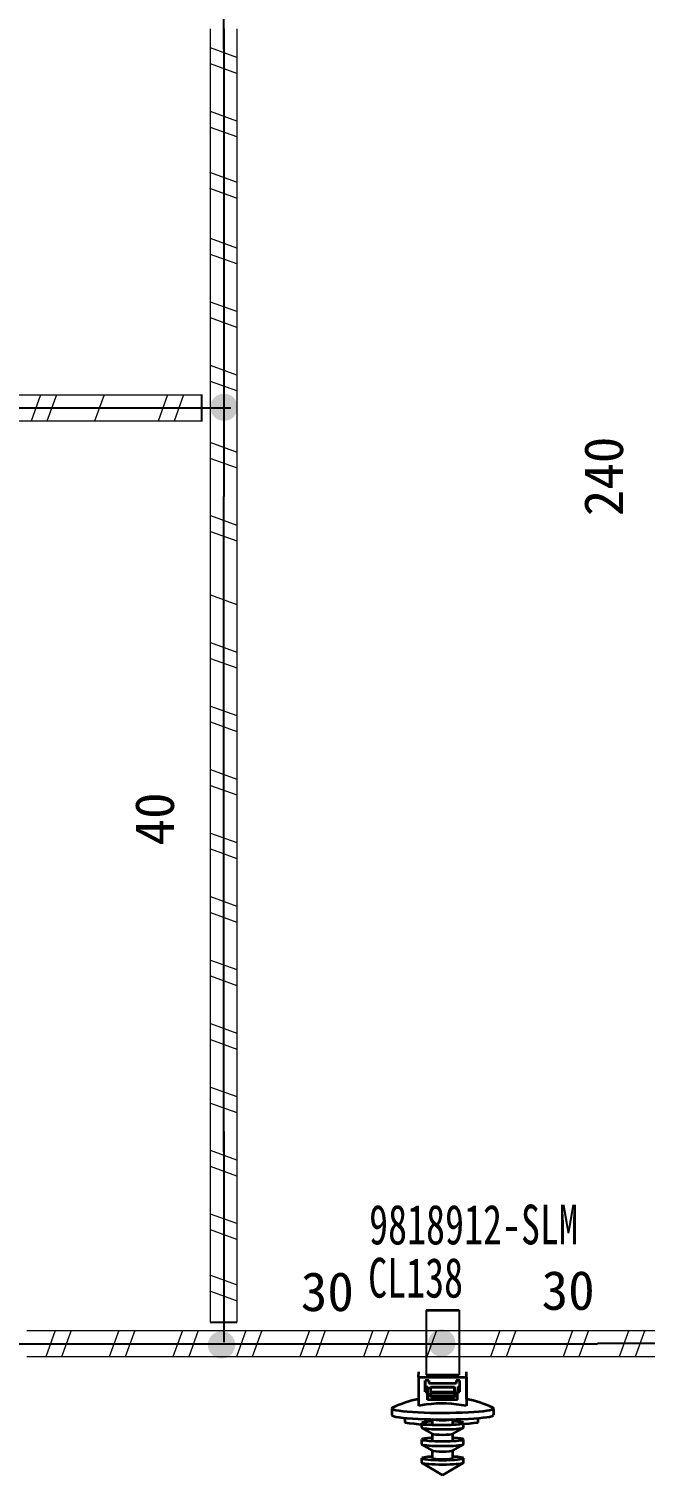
# Model space of a CAD drawing. Header units: millimetres. Extents: x 17 to 3784, y 12 to 1382.
# Drawn here: x 1831.3 to 1854.1, y 104.5 to 158.1 of the extents above; entities that cross this region are included whole.
import ezdxf

# ---------------------------------------------------------------- set-up
doc = ezdxf.new("R2010")
doc.units = ezdxf.units.MM
doc.layers.add('ENT', color=7, linetype='Continuous', lineweight=18)
doc.layers.add('粗实线层', color=7, linetype='Continuous', lineweight=35)
doc.styles.add('FangSong_GB2312_Style', font='simfang.ttf')
doc.styles.add('foton', font='', dxfattribs={"width": 0.7})
doc.styles.get('foton').set_extended_font_data('宋体')

msp = doc.modelspace()

# ---------------------------------------------------------------- hatches: boundary and pattern name
h = msp.add_hatch(color=0)
edge = h.paths.add_edge_path(flags=0)
edge.add_arc((1838.503, 144.11), 0.507, 180, 540)
h = msp.add_hatch(color=0)
edge = h.paths.add_edge_path(flags=0)
edge.add_arc((1846.575, 109.419), 0.507, 180, 540)
h = msp.add_hatch(color=0)
edge = h.paths.add_edge_path(flags=0)
edge.add_arc((1838.413, 109.349), 0.507, 180, 540)

# ---------------------------------------------------------------- linework, layer by layer
at = {"color": 0}
for p, q in [((1837.674, 144.579), (1837.674, 143.61)), ((1845.995, 110.633), (1845.999, 108.244)), ((1847.218, 110.633), (1847.217, 108.243)), ((1837.99, 110.191), (1838.98, 110.191))]:
    msp.add_line(p, q, dxfattribs=at)
at = {"color": 0, "lineweight": 35, "ltscale": 0.137499}
for p, q in [((1845.995, 110.633), (1847.218, 110.633)), ((1845.999, 108.244), (1847.217, 108.243))]:
    msp.add_line(p, q, dxfattribs=at)
at = {"color": 0, "lineweight": 35, "ltscale": 0.021804}
for p, q in [((1845.719, 108.157), (1845.727, 108.35)), ((1847.491, 108.156), (1847.499, 108.349)), ((1845.971, 107.798), (1845.962, 107.605)), ((1846.059, 107.798), (1846.051, 107.605)), ((1847.167, 107.798), (1847.158, 107.605)), ((1846.059, 107.511), (1846.051, 107.318))]:
    msp.add_line(p, q, dxfattribs=at)
at = {"color": 0, "lineweight": 35, "ltscale": 0.113794}
msp.add_line((1847.499, 107.341), (1847.499, 108.349), dxfattribs=at)
at = {"color": 0, "lineweight": 35, "ltscale": 0.199999}
msp.add_line((1845.719, 108.157), (1847.491, 108.156), dxfattribs=at)
at = {"color": 0, "lineweight": 35, "ltscale": 0.120856}
for p, q in [((1845.719, 108.157), (1845.719, 107.086)), ((1847.491, 108.156), (1847.491, 107.085))]:
    msp.add_line(p, q, dxfattribs=at)
at = {"color": 0, "lineweight": 35, "ltscale": 0.047321}
for p, q in [((1845.962, 107.605), (1845.962, 108.024)), ((1847.247, 107.605), (1847.247, 108.024))]:
    msp.add_line(p, q, dxfattribs=at)
at = {"color": 0, "lineweight": 35, "ltscale": 0.014999}
msp.add_line((1846.095, 108.024), (1845.962, 108.024), dxfattribs=at)
at = {"color": 0, "lineweight": 35, "ltscale": 0.025537}
msp.add_line((1845.971, 107.798), (1845.971, 108.024), dxfattribs=at)
at = {"color": 0, "lineweight": 35, "ltscale": 0.01}
msp.add_line((1845.971, 107.798), (1846.059, 107.798), dxfattribs=at)
at = {"color": 0, "lineweight": 35, "ltscale": 0.032373}
for p, q in [((1846.059, 107.511), (1846.059, 107.798)), ((1846.051, 107.318), (1846.051, 107.605))]:
    msp.add_line(p, q, dxfattribs=at)
at = {"color": 0, "lineweight": 35, "ltscale": 0.012451}
for p, q in [((1846.095, 108.024), (1846.095, 107.914)), ((1847.114, 108.024), (1847.114, 107.914)), ((1846.161, 107.59), (1846.161, 107.479)), ((1847.047, 107.589), (1847.047, 107.479))]:
    msp.add_line(p, q, dxfattribs=at)
at = {"color": 0, "lineweight": 35, "ltscale": 0.114999}
msp.add_line((1847.114, 107.914), (1846.095, 107.914), dxfattribs=at)
at = {"color": 0, "lineweight": 35, "ltscale": 0.1}
for p, q in [((1846.162, 107.789), (1847.048, 107.789)), ((1846.165, 107.395), (1847.051, 107.395))]:
    msp.add_line(p, q, dxfattribs=at)
at = {"color": 0, "lineweight": 35, "ltscale": 0.000439834}
msp.add_line((1846.162, 107.789), (1846.162, 107.785), dxfattribs=at)
at = {"color": 0, "lineweight": 35, "ltscale": 0.099999}
for p, q in [((1846.162, 107.785), (1847.048, 107.785)), ((1846.162, 107.609), (1847.048, 107.609))]:
    msp.add_line(p, q, dxfattribs=at)
at = {"color": 0, "lineweight": 35, "ltscale": 0.019922}
for p, q in [((1846.162, 107.785), (1846.162, 107.609)), ((1847.048, 107.785), (1847.048, 107.609))]:
    msp.add_line(p, q, dxfattribs=at)
at = {"color": 0, "lineweight": 35, "ltscale": 0.018183}
msp.add_line((1847.049, 107.628), (1847.048, 107.789), dxfattribs=at)
at = {"color": 0, "lineweight": 35, "ltscale": 0.000439867}
msp.add_line((1847.048, 107.789), (1847.048, 107.785), dxfattribs=at)
at = {"color": 0, "lineweight": 35, "ltscale": 0.012463}
msp.add_line((1847.119, 108.024), (1847.114, 107.914), dxfattribs=at)
at = {"color": 0, "lineweight": 35, "ltscale": 0.015}
msp.add_line((1847.247, 108.024), (1847.114, 108.024), dxfattribs=at)
at = {"color": 0, "lineweight": 35, "ltscale": 0.009064}
msp.add_line((1847.167, 107.798), (1847.247, 107.798), dxfattribs=at)
at = {"color": 0, "lineweight": 35, "ltscale": 0.010001}
for p, q in [((1845.962, 107.605), (1846.051, 107.605)), ((1847.158, 107.605), (1847.247, 107.605))]:
    msp.add_line(p, q, dxfattribs=at)
at = {"color": 0, "lineweight": 35, "ltscale": 0.124999}
msp.add_line((1847.158, 107.318), (1846.051, 107.318), dxfattribs=at)
at = {"color": 0, "lineweight": 35, "ltscale": 0.01149}
msp.add_line((1846.161, 107.511), (1846.059, 107.511), dxfattribs=at)
at = {"color": 0, "lineweight": 35, "ltscale": 0.002181}
for p, q in [((1846.162, 107.609), (1846.161, 107.59)), ((1847.048, 107.609), (1847.047, 107.589))]:
    msp.add_line(p, q, dxfattribs=at)
at = {"color": 0, "lineweight": 35, "ltscale": 0.099998}
for p, q in [((1846.161, 107.59), (1847.047, 107.589)), ((1846.161, 107.479), (1847.047, 107.479))]:
    msp.add_line(p, q, dxfattribs=at)
at = {"color": 0, "lineweight": 35, "ltscale": 0.009468}
msp.add_line((1846.164, 107.479), (1846.165, 107.395), dxfattribs=at)
at = {"color": 0, "lineweight": 35, "ltscale": 0.001513}
msp.add_line((1847.047, 107.479), (1847.049, 107.492), dxfattribs=at)
at = {"color": 0, "lineweight": 35, "ltscale": 0.002853}
msp.add_line((1847.05, 107.653), (1847.049, 107.628), dxfattribs=at)
at = {"color": 0, "lineweight": 35, "ltscale": 0.023842}
msp.add_line((1847.053, 107.434), (1847.05, 107.645), dxfattribs=at)
at = {"color": 0, "lineweight": 35, "ltscale": 0.010273}
msp.add_line((1847.05, 107.486), (1847.051, 107.395), dxfattribs=at)
at = {"color": 0, "lineweight": 35, "ltscale": 0.004356}
msp.add_line((1847.051, 107.395), (1847.053, 107.434), dxfattribs=at)
at = {"color": 0, "lineweight": 35, "ltscale": 0.012045}
msp.add_line((1847.158, 107.511), (1847.052, 107.511), dxfattribs=at)
at = {"color": 0, "lineweight": 35, "ltscale": 0.032379}
msp.add_line((1847.158, 107.318), (1847.158, 107.605), dxfattribs=at)
at = {"color": 0, "lineweight": 35, "ltscale": 0.027679}
for p, q in [((1844.726, 106.996), (1844.726, 106.751)), ((1848.491, 106.996), (1848.491, 106.751))]:
    msp.add_line(p, q, dxfattribs=at)
at = {"color": 0, "lineweight": 35, "ltscale": 0.01853}
msp.add_line((1845.834, 106.289), (1845.834, 106.453), dxfattribs=at)
at = {"color": 0, "lineweight": 35, "ltscale": 0.051177}
msp.add_line((1846.232, 106.048), (1845.842, 106.279), dxfattribs=at)
at = {"color": 0, "lineweight": 35, "ltscale": 0.02207}
for p, q in [((1846.228, 106.395), (1846.228, 106.59)), ((1846.99, 106.395), (1846.99, 106.59))]:
    msp.add_line(p, q, dxfattribs=at)
at = {"color": 0, "lineweight": 35, "ltscale": 0.051178}
msp.add_line((1846.986, 106.048), (1847.376, 106.28), dxfattribs=at)
at = {"color": 0, "lineweight": 35, "ltscale": 0.018536}
msp.add_line((1847.384, 106.289), (1847.384, 106.454), dxfattribs=at)
at = {"color": 0, "lineweight": 35, "ltscale": 0.019769}
for p, q in [((1845.834, 105.67), (1845.834, 105.845)), ((1847.384, 105.67), (1847.384, 105.845))]:
    msp.add_line(p, q, dxfattribs=at)
at = {"color": 0, "lineweight": 35, "ltscale": 0.051179}
for p, q in [((1846.232, 105.429), (1845.842, 105.66)), ((1846.986, 105.429), (1847.376, 105.66))]:
    msp.add_line(p, q, dxfattribs=at)
at = {"color": 0, "lineweight": 35, "ltscale": 0.029858}
for p, q in [((1846.228, 105.786), (1846.228, 106.051)), ((1846.99, 105.786), (1846.99, 106.051))]:
    msp.add_line(p, q, dxfattribs=at)
at = {"color": 0, "lineweight": 35, "ltscale": 0.017883}
for p, q in [((1845.834, 104.987), (1845.834, 105.146)), ((1847.384, 104.987), (1847.384, 105.146))]:
    msp.add_line(p, q, dxfattribs=at)
at = {"color": 0, "lineweight": 35, "ltscale": 0.032245}
for p, q in [((1846.228, 105.146), (1846.228, 105.431)), ((1846.99, 105.146), (1846.99, 105.431))]:
    msp.add_line(p, q, dxfattribs=at)
at = {"color": 0, "lineweight": 35, "ltscale": 0.100609}
msp.add_line((1846.609, 104.523), (1845.842, 104.978), dxfattribs=at)
at = {"color": 0, "lineweight": 35, "ltscale": 0.10061}
msp.add_line((1846.609, 104.523), (1847.376, 104.978), dxfattribs=at)
at = {"color": 0, "linetype": 'Continuous', "lineweight": 25}
for points in [[(1838.496, 157.384), (1838.496, 181.68)], [(1838.494, 158.141), (1838.494, 140.801)], [(1813.414, 144.084), (1838.763, 144.084)], [(1838.494, 116.505), (1838.494, 140.801)], [(1838.494, 117.264), (1838.494, 109.451)], [(1825.73, 109.395), (1852.353, 109.395)], [(1859.446, 109.396), (1852.344, 109.396)]]:
    msp.add_lwpolyline(points, dxfattribs=at)
at = {"color": 0, "linetype": 'Continuous', "lineweight": 0}
for points in [[(1838.003, 155.781), (1838.003, 158.135)], [(1838.984, 158.135), (1838.984, 155.781)], [(1838.984, 157.076), (1838.003, 157.429)], [(1838.984, 156.487), (1838.003, 156.84)], [(1838.003, 153.426), (1838.003, 155.781)], [(1838.984, 155.781), (1838.984, 153.426)], [(1838.984, 154.721), (1838.003, 155.074)], [(1838.984, 154.133), (1838.003, 154.486)], [(1838.003, 151.072), (1838.003, 153.426)], [(1838.984, 153.426), (1838.984, 151.072)], [(1838.965, 152.454), (1837.984, 152.808)], [(1838.965, 151.866), (1837.984, 152.219)], [(1838.003, 148.718), (1838.003, 151.072)], [(1838.984, 151.072), (1838.984, 148.718)], [(1838.984, 150.012), (1838.003, 150.366)], [(1838.984, 149.424), (1838.003, 149.777)], [(1838.003, 146.363), (1838.003, 148.718)], [(1838.984, 148.718), (1838.984, 146.363)], [(1838.984, 147.658), (1838.003, 148.011)], [(1838.984, 147.07), (1838.003, 147.423)], [(1838.003, 143.001), (1838.003, 146.363)], [(1838.984, 146.363), (1838.984, 142.92)], [(1838.984, 145.304), (1838.003, 145.657)], [(1838.984, 144.715), (1838.003, 145.068)], [(1830.647, 144.574), (1833.001, 144.575)], [(1831.706, 144.575), (1831.353, 143.594)], [(1832.295, 144.575), (1831.942, 143.594)], [(1833.001, 144.574), (1835.356, 144.575)], [(1834.061, 144.575), (1833.707, 143.594)], [(1835.356, 144.574), (1837.71, 144.575)], [(1836.415, 144.575), (1836.062, 143.594)], [(1837.004, 144.575), (1836.652, 143.594)], [(1833.001, 143.595), (1830.647, 143.594)], [(1835.356, 143.595), (1833.001, 143.594)], [(1837.71, 143.595), (1835.356, 143.594)], [(1838.003, 140.801), (1838.003, 143.155)], [(1838.984, 143.155), (1838.984, 140.801)], [(1838.972, 142.45), (1837.991, 142.803)], [(1838.972, 141.861), (1837.991, 142.214)], [(1838.005, 138.447), (1838.003, 140.801)], [(1838.983, 140.801), (1838.984, 138.447)], [(1838.003, 140.095), (1838.984, 139.743)], [(1838.003, 139.506), (1838.984, 139.153)], [(1838.005, 136.092), (1838.003, 138.447)], [(1838.983, 138.447), (1838.984, 136.092)], [(1838.003, 137.152), (1838.984, 136.799)], [(1838.005, 133.738), (1838.003, 136.092)], [(1838.983, 136.092), (1838.984, 133.738)], [(1838.003, 135.386), (1838.984, 135.033)], [(1838.003, 134.797), (1838.984, 134.444)], [(1838.005, 131.384), (1838.003, 133.738)], [(1838.983, 133.738), (1838.984, 131.384)], [(1838.003, 133.032), (1838.984, 132.679)], [(1838.003, 132.443), (1838.984, 132.09)], [(1838.005, 129.029), (1838.003, 131.384)], [(1838.983, 131.384), (1838.984, 129.029)], [(1838.003, 130.677), (1838.984, 130.324)], [(1838.003, 130.089), (1838.984, 129.736)], [(1838.005, 126.675), (1838.003, 129.029)], [(1838.983, 129.029), (1838.984, 126.675)], [(1838.003, 128.323), (1838.984, 127.97)], [(1838.003, 127.734), (1838.984, 127.381)], [(1838.005, 124.321), (1838.003, 126.675)], [(1838.983, 126.675), (1838.984, 124.321)], [(1838.003, 125.969), (1838.984, 125.615)], [(1838.003, 125.38), (1838.984, 125.027)], [(1838.005, 121.966), (1838.003, 124.321)], [(1838.983, 124.321), (1838.984, 121.966)], [(1838.003, 123.614), (1838.984, 123.261)], [(1838.003, 123.026), (1838.984, 122.673)], [(1838.005, 119.612), (1838.003, 121.966)], [(1838.983, 121.966), (1838.984, 119.612)], [(1838.003, 121.26), (1838.984, 120.907)], [(1838.003, 120.671), (1838.984, 120.318)], [(1838.005, 117.258), (1838.003, 119.612)], [(1838.983, 119.612), (1838.984, 117.258)], [(1838.003, 118.906), (1838.984, 118.552)], [(1838.003, 118.317), (1838.984, 117.964)], [(1838.003, 114.904), (1838.003, 117.258)], [(1838.984, 117.258), (1838.984, 114.904)], [(1838.984, 116.199), (1838.003, 116.552)], [(1838.984, 115.61), (1838.003, 115.963)], [(1838.003, 112.55), (1838.003, 114.904)], [(1838.984, 114.904), (1838.984, 112.55)], [(1838.984, 113.844), (1838.003, 114.198)], [(1838.984, 113.256), (1838.003, 113.609)], [(1838.003, 110.195), (1838.003, 112.55)], [(1838.984, 112.55), (1838.984, 110.195)], [(1838.965, 111.578), (1837.984, 111.931)], [(1838.965, 110.989), (1837.984, 111.342)], [(1853.171, 108.925), (1853.524, 109.906)], [(1853.76, 108.925), (1854.113, 109.906)], [(1831.192, 109.885), (1833.546, 109.886)], [(1832.251, 109.886), (1831.898, 108.905)], [(1832.84, 109.886), (1832.486, 108.905)], [(1833.546, 109.885), (1835.9, 109.886)], [(1834.605, 109.886), (1834.252, 108.905)], [(1835.194, 109.886), (1834.841, 108.905)], [(1835.9, 109.885), (1838.255, 109.886)], [(1836.96, 109.886), (1836.607, 108.905)], [(1837.548, 109.886), (1837.195, 108.905)], [(1838.255, 109.885), (1840.609, 109.886)], [(1839.314, 109.886), (1838.961, 108.905)], [(1839.903, 109.886), (1839.549, 108.905)], [(1840.609, 109.885), (1842.963, 109.886)], [(1841.668, 109.886), (1841.315, 108.905)], [(1842.257, 109.886), (1841.904, 108.905)], [(1842.963, 109.885), (1845.318, 109.886)], [(1844.023, 109.886), (1843.67, 108.905)], [(1844.611, 109.886), (1844.258, 108.905)], [(1845.318, 109.885), (1847.672, 109.886)], [(1846.377, 109.886), (1846.024, 108.905)], [(1847.672, 109.885), (1850.026, 109.886)], [(1848.731, 109.886), (1848.378, 108.905)], [(1849.32, 109.886), (1848.968, 108.905)], [(1850.026, 109.886), (1852.381, 109.886)], [(1851.086, 108.917), (1851.44, 109.898)], [(1851.675, 108.917), (1852.028, 109.898)], [(1852.377, 109.886), (1854.732, 109.886)], [(1833.546, 108.906), (1831.192, 108.905)], [(1835.9, 108.906), (1833.546, 108.905)], [(1838.255, 108.906), (1835.9, 108.905)], [(1840.609, 108.906), (1838.255, 108.905)], [(1842.963, 108.906), (1840.609, 108.905)], [(1845.318, 108.906), (1842.963, 108.905)], [(1847.672, 108.906), (1845.318, 108.905)], [(1850.026, 108.906), (1847.672, 108.905)], [(1852.381, 108.905), (1850.026, 108.905)], [(1854.732, 108.905), (1852.377, 108.905)]]:
    msp.add_lwpolyline(points, dxfattribs=at)
at = {"color": 0, "linetype": 'Continuous', "lineweight": 13}
for points in [[(1838.494, 158.132), (1838.494, 140.801)], [(1838.763, 144.084), (1814.199, 144.084)], [(1838.494, 140.801), (1838.494, 117.29)], [(1838.494, 117.256), (1838.494, 109.451)], [(1850.026, 109.395), (1826.516, 109.395)], [(1859.438, 109.396), (1852.344, 109.396)]]:
    msp.add_lwpolyline(points, dxfattribs=at)
at = {"color": 0, "lineweight": 35}
msp.add_lwpolyline([(1847.496, 107.342), (1847.496, 107.341), (1847.496, 107.341), (1847.495, 107.334), (1847.491, 107.085)], dxfattribs=at)
for centre, radius, start, end in [((1846.609, 103.001), 4.43, 101.5926, 114.6806), ((1846.609, 103.001), 4.43, 65.3204, 78.4449), ((1846.603, 102.874), 4.303, 98.0608, 101.8594), ((1846.603, 102.872), 4.305, 78.1064, 98.0601)]:
    msp.add_arc(centre, radius, start, end, dxfattribs=at)
for centre, major_axis, ratio, start_param, end_param in [((1847.049, 107.271), (0, 0.221), 0.00373, 6.048679, 6.283185), ((1847.05, 107.432), (0, 0.221), 0.00373, 5.995159, 6.283185), ((1847.05, 107.432), (0, 0.221), 0.00373, 0, 0.087245), ((1846.609, 106.996), (1.883, 0), 0.087133, 2.954112, 3.141636), ((1846.609, 106.996), (1.883, 0), 0.087133, 3.141636, 4.208645), ((1846.609, 106.751), (-1.883, 0), 0.087133, 0, 1.067052), ((1846.609, 106.996), (-1.883, 0), 0.087133, 1.067052, 3.141614), ((1846.609, 106.751), (1.883, 0), 0.087133, 4.208645, 6.279441), ((1846.609, 106.996), (-1.883, 0), 0.087133, 3.141614, 3.329066), ((1846.609, 106.751), (-1.883, 0), 0.087133, 3.137849, 3.141636), ((1846.609, 106.454), (-0.775, 0), 0.087133, 5.225993, 6.283145), ((1846.609, 106.454), (-0.775, 0), 0.087133, 6.283145, 6.429275), ((1846.609, 106.289), (-0.775, 0), 0.087133, 6.283145, 6.429275), ((1846.609, 106.454), (-0.775, 0), 0.087133, 0.14609, 2.995504), ((1846.609, 106.289), (-0.775, 0), 0.087133, 0.14609, 2.995504), ((1846.609, 106.596), (-0.381, 0), 0.087133, 0.183505, 2.958112), ((1846.609, 106.454), (-0.775, 0), 0.087133, 3.141552, 4.198784), ((1846.609, 106.454), (-0.775, 0), 0.087133, 2.995504, 3.141552), ((1846.609, 106.289), (-0.775, 0), 0.087133, 2.995504, 3.141552), ((1846.609, 105.845), (-0.775, 0), 0.087133, 5.225993, 6.283145), ((1846.609, 105.845), (-0.775, 0), 0.087133, 6.283145, 6.429275), ((1846.609, 105.67), (-0.775, 0), 0.087133, 6.283145, 6.429275), ((1846.609, 105.845), (-0.775, 0), 0.087133, 0.14609, 2.995504), ((1846.609, 105.67), (-0.775, 0), 0.087133, 0.14609, 2.995504), ((1846.609, 106.053), (-0.381, 0), 0.087133, 0.14609, 2.995504), ((1846.609, 105.845), (-0.775, 0), 0.087133, 3.141552, 4.198784), ((1846.609, 105.845), (-0.775, 0), 0.087133, 2.995504, 3.141552), ((1846.609, 105.67), (-0.775, 0), 0.087133, 2.995504, 3.141552), ((1846.609, 105.146), (-0.775, 0), 0.087133, 5.225993, 6.283145), ((1846.609, 105.146), (-0.775, 0), 0.087133, 6.283145, 9.424737), ((1846.609, 105.146), (-0.381, 0), 0.087133, 6.283145, 7.350238), ((1846.609, 105.434), (-0.381, 0), 0.087133, 0.14609, 2.995504), ((1846.609, 105.146), (-0.381, 0), 0.087133, 1.067052, 3.141552), ((1846.609, 105.146), (-0.775, 0), 0.087133, 3.141552, 4.198784), ((1846.609, 104.987), (-0.775, 0), 0.087133, 6.283145, 6.429275), ((1846.609, 104.987), (-0.775, 0), 0.087133, 0.14609, 2.995504), ((1846.609, 104.987), (-0.775, 0), 0.087133, 2.995504, 3.141552)]:
    msp.add_ellipse(centre, major_axis=major_axis, ratio=ratio, start_param=start_param, end_param=end_param, dxfattribs=at)
at = {"layer": '粗实线层', "color": 0}
for p, q in [((1845.202, 106.642), (1845.202, 106.467)), ((1847.931, 106.476), (1847.931, 106.634))]:
    msp.add_line(p, q, dxfattribs=at)
msp.add_arc((1846.532, 117.244), 10.859, 262.9696, 277.4029, dxfattribs=at)

# ---------------------------------------------------------------- texts
at = {"color": 0, "linetype": 'Continuous', "style": 'FangSong_GB2312_Style'}
for s, p in [('240', (1853.297, 140.069)), ('40', (1836.649, 127.864))]:
    msp.add_text(s, height=1.4467, rotation=90, dxfattribs=at).set_placement(p)
for p in [(1850.277, 110.65), (1841.35, 110.603)]:
    msp.add_text('30', height=1.4467, dxfattribs=at).set_placement(p)
at = {"layer": 'ENT', "color": 0, "char_height": 1.47221, "width": 159.91709, "attachment_point": 1, "style": 'foton'}
for s, insert in [('{\\T1.004;9818912-SLM}', (1843.884, 114.548)), ('{\\T1.004;CL138}', (1843.849, 112.576))]:
    msp.add_mtext(s, dxfattribs=dict(at, insert=insert))

doc.saveas('drawing.dxf')
